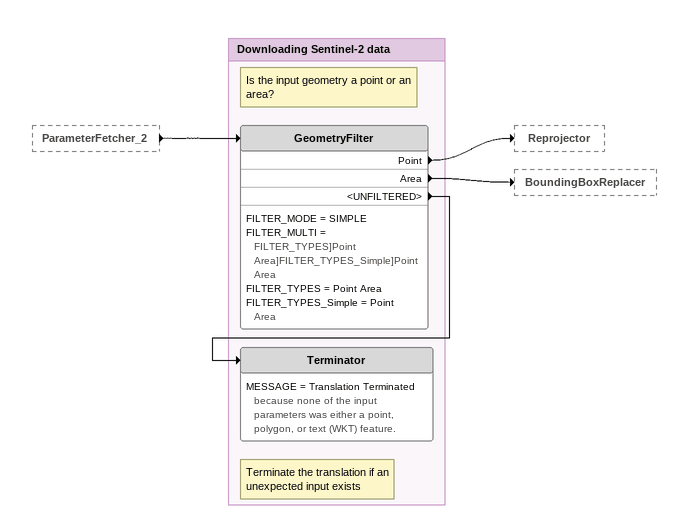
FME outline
ParameterFetcher_2 [outside]
    -> GeometryFilter

Bookmark: Downloading Sentinel-2 data
Note: Is the input geometry a point or an area?
GeometryFilter
    FILTER_MODE = SIMPLE
    FILTER_MULTI = FILTER_TYPES]Point Area]FILTER_TYPES_Simple]Point Area
    FILTER_TYPES = Point Area
    FILTER_TYPES_Simple = Point Area
    Point -> Reprojector
    Area -> BoundingBoxReplacer
    <UNFILTERED> -> Terminator
Note: Terminate the translation if an unexpected input exists
Terminator
    MESSAGE = Translation Terminated because none of the input parameters was either a point, polygon, or text (WKT) feature.
